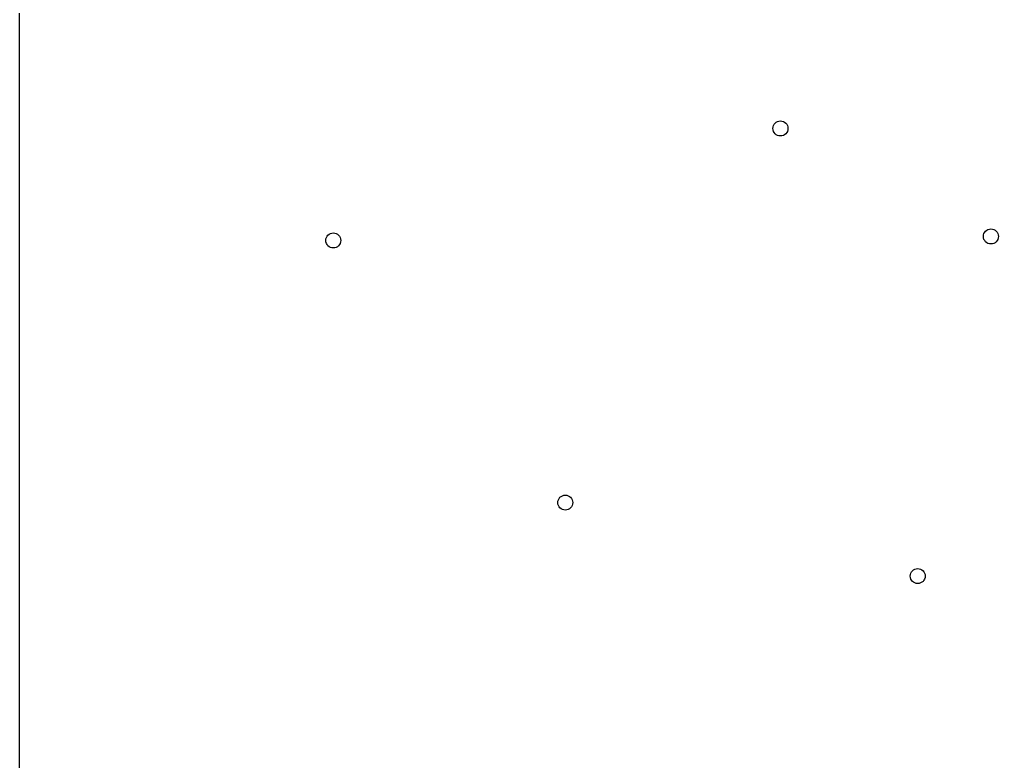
# Model space of a CAD drawing. Extents: x 114.9 to 199.6, y -137.1 to -76.7.
# Drawn here: x 114.88 to 124.64, y -98.8 to -91.4 of the extents above; entities that cross this region are included whole.
import ezdxf

# ---------------------------------------------------------------- set-up
doc = ezdxf.new("R2010")
doc.units = 0
doc.layers.add('BLACK', color=7, linetype='CONTINUOUS')

msp = doc.modelspace()

# ---------------------------------------------------------------- linework, layer by layer
at = {"layer": 'BLACK', "linetype": 'CONTINUOUS'}
for p, q in [((114.8805, -91.665198), (114.8805, -91.125198)), ((114.8805, -92.135198), (114.8805, -91.665198)), ((114.8805, -92.645198), (114.8805, -92.135198)), ((114.8805, -93.115198), (114.8805, -92.645198)), ((114.8805, -93.645198), (114.8805, -93.115198)), ((114.8805, -94.125198), (114.8805, -93.645198)), ((114.8805, -94.645198), (114.8805, -94.125198)), ((114.8805, -96.115198), (114.8805, -94.645198)), ((114.8805, -96.665198), (114.8805, -96.115198)), ((114.8805, -97.655198), (114.8805, -96.665198)), ((114.8805, -98.635198), (114.8805, -97.655198)), ((114.8805, -99.115198), (114.8805, -98.635198))]:
    msp.add_line(p, q, dxfattribs=at)
at = {"layer": 'BLACK'}
for centre in [(122.470454, -92.48206), (118.01, -93.6), (124.57, -93.56), (120.324004, -96.216884), (123.84, -96.95)]:
    msp.add_circle(centre, 0.075, dxfattribs=at)
at = {"layer": 'WHITE'}
for centre in [(122.470454, -92.48206), (118.01, -93.6), (124.57, -93.56), (120.324004, -96.216884), (123.84, -96.95)]:
    msp.add_circle(centre, 0.075, dxfattribs=at)

doc.saveas('drawing.dxf')
